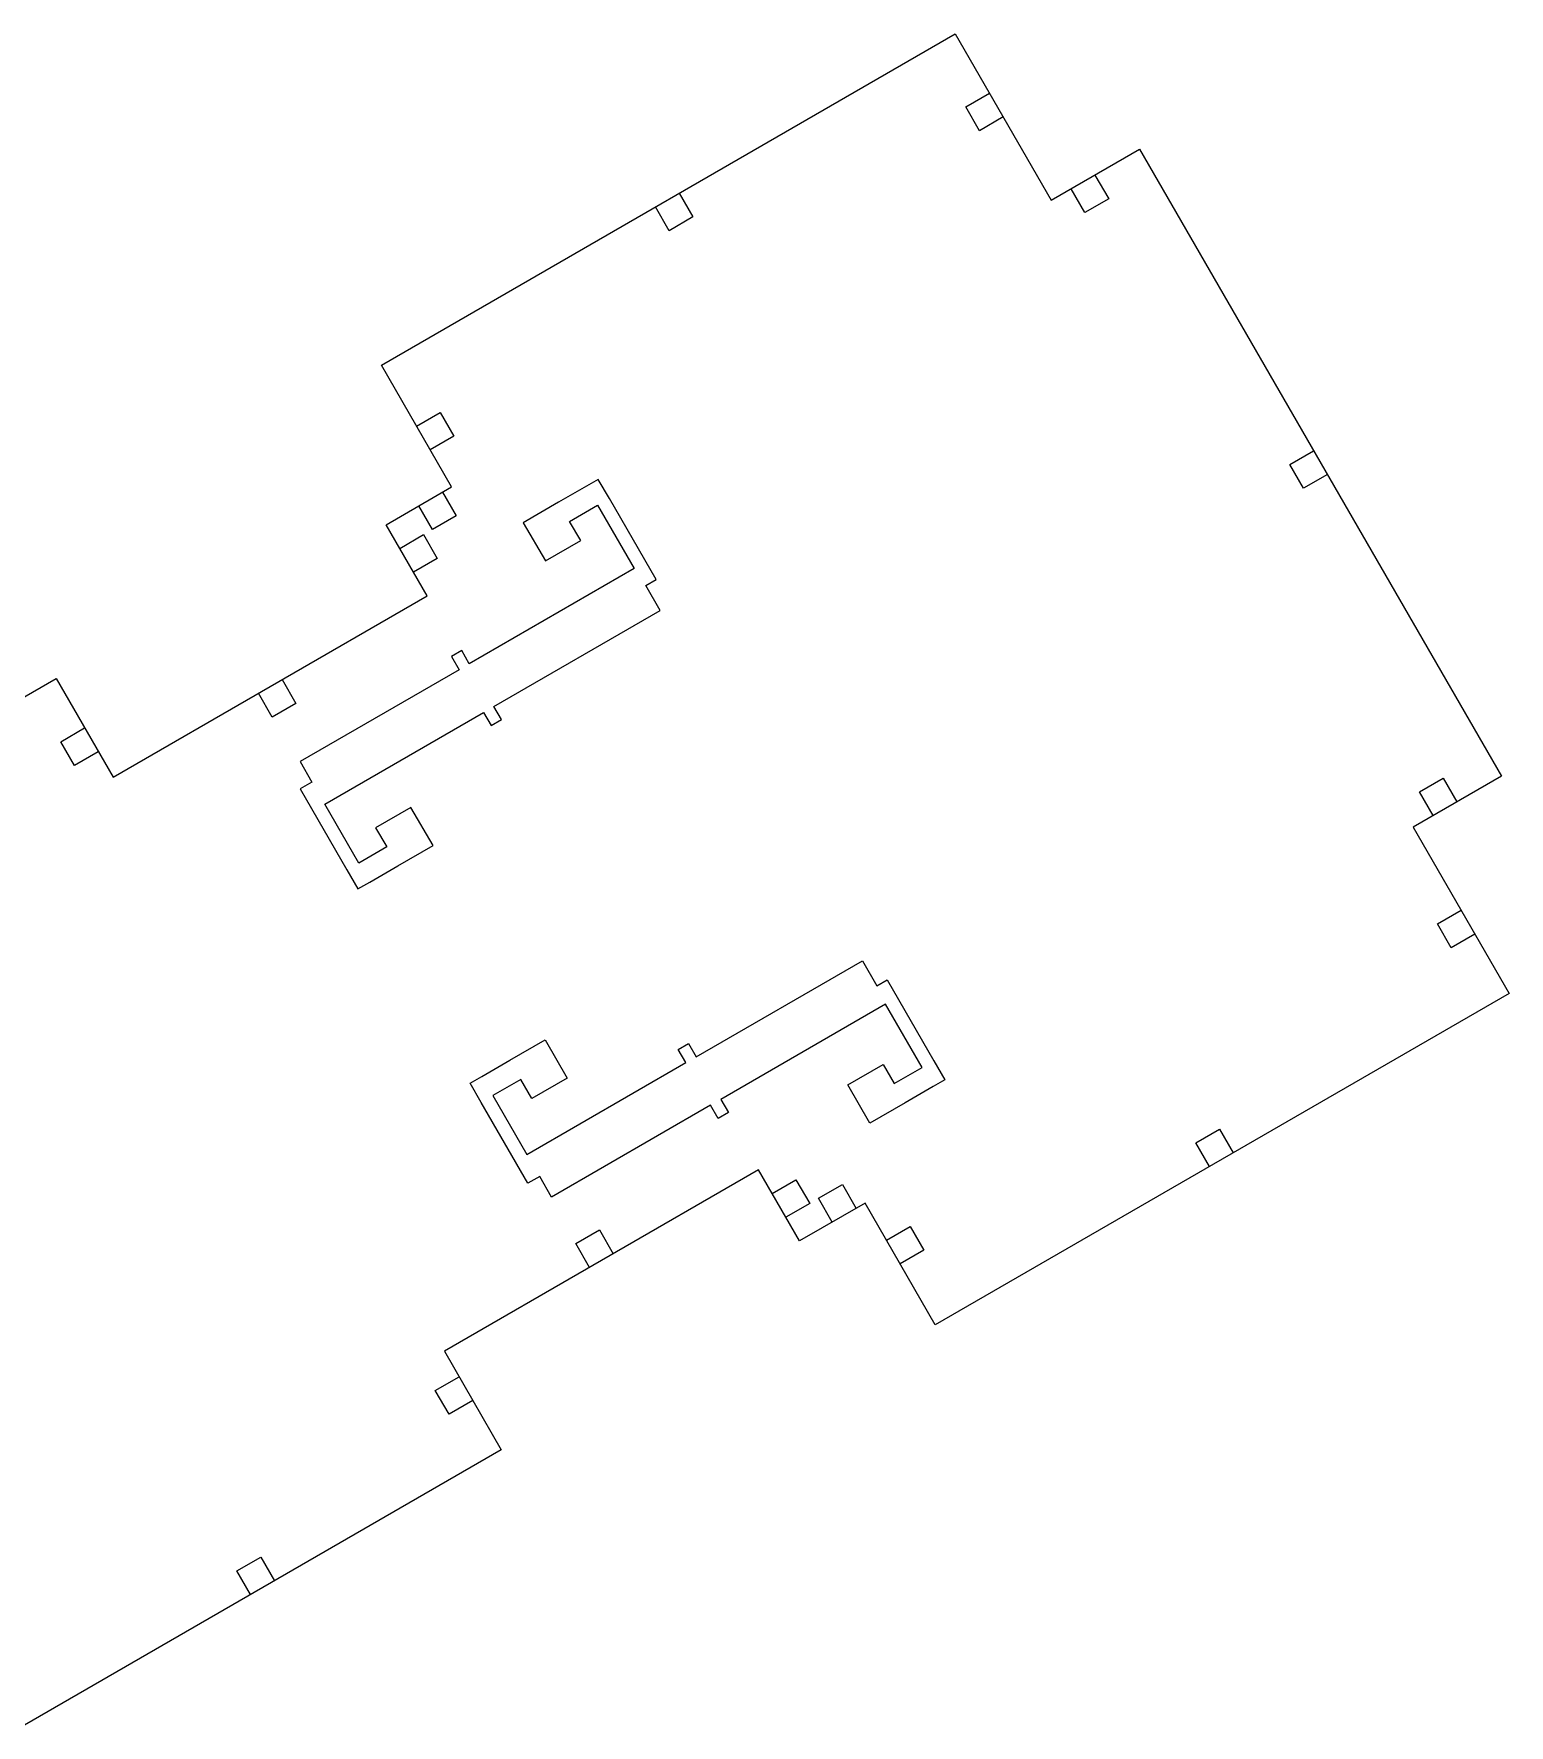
# Model space of a CAD drawing. Header units: millimetres. Extents: x -302 to 299, y -151 to 290.
# Drawn here: x 46.4 to 299.1, y -151.2 to 138.4 of the extents above; entities that cross this region are included whole.
import ezdxf

# ---------------------------------------------------------------- set-up
doc = ezdxf.new("R2010")
doc.units = ezdxf.units.MM
doc.header["$MEASUREMENT"] = 0
doc.layers.add('Layer 1', color=7, linetype='Continuous')

msp = doc.modelspace()

# ---------------------------------------------------------------- linework, layer by layer
at = {"layer": 'Layer 1', "lineweight": 9}
for points, knots in [([(117.956, 60.8266), (117.956, 60.8266), (106.7401, 54.3514), (106.7401, 54.3514), (106.7401, 54.3514), (106.7401, 54.3514), (113.7731, 42.1693), (113.7731, 42.1693), (113.7731, 42.1693), (113.7731, 42.1693), (59.9607, 11.1008), (59.9607, 11.1008), (59.9607, 11.1008), (59.9607, 11.1008), (50.211, 27.9872), (50.211, 27.9872), (50.211, 27.9872), (50.211, 27.9872), (-31.4528, -19.1612), (-31.4528, -19.1612), (-31.4528, -19.1612), (-31.4528, -19.1612), (-19.6658, -39.5771), (-19.6658, -39.5771), (-19.6658, -39.5771), (-19.6658, -39.5771), (-38.822, -50.6367), (-38.822, -50.6367), (-38.822, -50.6367), (-38.822, -50.6367), (13.8572, -141.8795), (13.8572, -141.8795), (13.8572, -141.8795), (13.8572, -141.8795), (33.0131, -130.8199), (33.0131, -130.8199), (33.0131, -130.8199), (33.0131, -130.8199), (44.8001, -151.2355), (44.8001, -151.2355), (44.8001, -151.2355), (44.8001, -151.2355), (126.4639, -104.0868), (126.4639, -104.0868), (126.4639, -104.0868), (126.4639, -104.0868), (116.7138, -87.1996), (116.7138, -87.1996), (116.7138, -87.1996), (116.7138, -87.1996), (170.5266, -56.1305), (170.5266, -56.1305), (170.5266, -56.1305), (170.5266, -56.1305), (177.5602, -68.3126), (177.5602, -68.3126), (177.5602, -68.3126), (177.5602, -68.3126), (188.7761, -61.8374), (188.7761, -61.8374), (188.7761, -61.8374), (188.7761, -61.8374), (200.8062, -82.6739), (200.8062, -82.6739), (200.8062, -82.6739), (200.8062, -82.6739), (299.1056, -25.9207), (299.1056, -25.9207), (299.1056, -25.9207), (299.1056, -25.9207), (282.6612, 2.5611), (282.6612, 2.5611), (282.6612, 2.5611), (282.6612, 2.5611), (297.7844, 11.2924), (297.7844, 11.2924), (297.7844, 11.2924), (297.7844, 11.2924), (235.7922, 118.6659), (235.7922, 118.6659), (235.7922, 118.6659), (235.7922, 118.6659), (220.6693, 109.9347), (220.6693, 109.9347), (220.6693, 109.9347), (220.6693, 109.9347), (204.2253, 138.4162), (204.2253, 138.4162), (204.2253, 138.4162), (204.2253, 138.4162), (105.9259, 81.6631), (105.9259, 81.6631), (105.9259, 81.6631), (105.9259, 81.6631), (117.956, 60.8266), (117.956, 60.8266)], [0, 0, 0, 0, 0.04, 0.04, 0.04, 0.04, 0.08, 0.08, 0.08, 0.08, 0.12, 0.12, 0.12, 0.12, 0.16, 0.16, 0.16, 0.16, 0.2, 0.2, 0.2, 0.2, 0.24, 0.24, 0.24, 0.24, 0.28, 0.28, 0.28, 0.28, 0.32, 0.32, 0.32, 0.32, 0.36, 0.36, 0.36, 0.36, 0.4, 0.4, 0.4, 0.4, 0.44, 0.44, 0.44, 0.44, 0.48, 0.48, 0.48, 0.48, 0.52, 0.52, 0.52, 0.52, 0.56, 0.56, 0.56, 0.56, 0.6, 0.6, 0.6, 0.6, 0.64, 0.64, 0.64, 0.64, 0.68, 0.68, 0.68, 0.68, 0.72, 0.72, 0.72, 0.72, 0.76, 0.76, 0.76, 0.76, 0.8, 0.8, 0.8, 0.8, 0.84, 0.84, 0.84, 0.84, 0.88, 0.88, 0.88, 0.88, 0.92, 0.92, 0.92, 0.92, 1, 1, 1, 1]), ([(100.0296, -4.7498), (100.0296, -4.7498), (92.0257, 9.1122), (92.0257, 9.1122), (92.0257, 9.1122), (92.0257, 9.1122), (94.0426, 10.2768), (94.0426, 10.2768), (94.0426, 10.2768), (94.0426, 10.2768), (92.0053, 13.8059), (92.0053, 13.8059), (92.0053, 13.8059), (92.0053, 13.8059), (119.2263, 29.5218), (119.2263, 29.5218), (119.2263, 29.5218), (119.2263, 29.5218), (117.9168, 31.7902), (117.9168, 31.7902), (117.9168, 31.7902), (117.9168, 31.7902), (119.6814, 32.809), (119.6814, 32.809), (119.6814, 32.809), (119.6814, 32.809), (120.9909, 30.541), (120.9909, 30.541), (120.9909, 30.541), (120.9909, 30.541), (149.2202, 46.839), (149.2202, 46.839), (149.2202, 46.839), (149.2202, 46.839), (142.963, 57.677), (142.963, 57.677), (142.963, 57.677), (142.963, 57.677), (138.174, 54.9123), (138.174, 54.9123), (138.174, 54.9123), (138.174, 54.9123), (140.0656, 51.6357), (140.0656, 51.6357), (140.0656, 51.6357), (140.0656, 51.6357), (134.0169, 48.1432), (134.0169, 48.1432), (134.0169, 48.1432), (134.0169, 48.1432), (130.2333, 54.6964), (130.2333, 54.6964), (130.2333, 54.6964), (130.2333, 54.6964), (136.2824, 58.1886), (136.2824, 58.1886), (136.2824, 58.1886), (136.2824, 58.1886), (141.071, 60.9536), (141.071, 60.9536), (141.071, 60.9536), (141.071, 60.9536), (143.0879, 62.1178), (143.0879, 62.1178), (143.0879, 62.1178), (143.0879, 62.1178), (144.9794, 58.8409), (144.9794, 58.8409), (144.9794, 58.8409), (144.9794, 58.8409), (152.9829, 44.9785), (152.9829, 44.9785), (152.9829, 44.9785), (152.9829, 44.9785), (151.219, 43.9596), (151.219, 43.9596), (151.219, 43.9596), (151.219, 43.9596), (153.6924, 39.6751), (153.6924, 39.6751), (153.6924, 39.6751), (153.6924, 39.6751), (125.2112, 23.2311), (125.2112, 23.2311), (125.2112, 23.2311), (125.2112, 23.2311), (126.5207, 20.9628), (126.5207, 20.9628), (126.5207, 20.9628), (126.5207, 20.9628), (124.7561, 19.9446), (124.7561, 19.9446), (124.7561, 19.9446), (124.7561, 19.9446), (123.4466, 22.2126), (123.4466, 22.2126), (123.4466, 22.2126), (123.4466, 22.2126), (96.2256, 6.496), (96.2256, 6.496), (96.2256, 6.496), (96.2256, 6.496), (102.0464, -3.5853), (102.0464, -3.5853), (102.0464, -3.5853), (102.0464, -3.5853), (106.835, -0.8213), (106.835, -0.8213), (106.835, -0.8213), (106.835, -0.8213), (104.9438, 2.4557), (104.9438, 2.4557), (104.9438, 2.4557), (104.9438, 2.4557), (110.9925, 5.9485), (110.9925, 5.9485), (110.9925, 5.9485), (110.9925, 5.9485), (114.776, -0.6047), (114.776, -0.6047), (114.776, -0.6047), (114.776, -0.6047), (108.7269, -4.0972), (108.7269, -4.0972), (108.7269, -4.0972), (108.7269, -4.0972), (103.938, -6.8622), (103.938, -6.8622), (103.938, -6.8622), (103.938, -6.8622), (101.9215, -8.0264), (101.9215, -8.0264), (101.9215, -8.0264), (101.9215, -8.0264), (100.0296, -4.7498), (100.0296, -4.7498)], [0, 0, 0, 0, 0.02857143, 0.02857143, 0.02857143, 0.02857143, 0.05714286, 0.05714286, 0.05714286, 0.05714286, 0.08571429, 0.08571429, 0.08571429, 0.08571429, 0.11428571, 0.11428571, 0.11428571, 0.11428571, 0.14285714, 0.14285714, 0.14285714, 0.14285714, 0.17142857, 0.17142857, 0.17142857, 0.17142857, 0.2, 0.2, 0.2, 0.2, 0.22857143, 0.22857143, 0.22857143, 0.22857143, 0.25714286, 0.25714286, 0.25714286, 0.25714286, 0.28571429, 0.28571429, 0.28571429, 0.28571429, 0.31428571, 0.31428571, 0.31428571, 0.31428571, 0.34285714, 0.34285714, 0.34285714, 0.34285714, 0.37142857, 0.37142857, 0.37142857, 0.37142857, 0.4, 0.4, 0.4, 0.4, 0.42857143, 0.42857143, 0.42857143, 0.42857143, 0.45714286, 0.45714286, 0.45714286, 0.45714286, 0.48571429, 0.48571429, 0.48571429, 0.48571429, 0.51428571, 0.51428571, 0.51428571, 0.51428571, 0.54285714, 0.54285714, 0.54285714, 0.54285714, 0.57142857, 0.57142857, 0.57142857, 0.57142857, 0.6, 0.6, 0.6, 0.6, 0.62857143, 0.62857143, 0.62857143, 0.62857143, 0.65714286, 0.65714286, 0.65714286, 0.65714286, 0.68571429, 0.68571429, 0.68571429, 0.68571429, 0.71428571, 0.71428571, 0.71428571, 0.71428571, 0.74285714, 0.74285714, 0.74285714, 0.74285714, 0.77142857, 0.77142857, 0.77142857, 0.77142857, 0.8, 0.8, 0.8, 0.8, 0.82857143, 0.82857143, 0.82857143, 0.82857143, 0.85714286, 0.85714286, 0.85714286, 0.85714286, 0.88571429, 0.88571429, 0.88571429, 0.88571429, 0.91428571, 0.91428571, 0.91428571, 0.91428571, 0.94285714, 0.94285714, 0.94285714, 0.94285714, 1, 1, 1, 1]), ([(123.0221, -44.5736), (123.0221, -44.5736), (131.026, -58.4363), (131.026, -58.4363), (131.026, -58.4363), (131.026, -58.4363), (133.0421, -57.2722), (133.0421, -57.2722), (133.0421, -57.2722), (133.0421, -57.2722), (135.0797, -60.8007), (135.0797, -60.8007), (135.0797, -60.8007), (135.0797, -60.8007), (162.3008, -45.0844), (162.3008, -45.0844), (162.3008, -45.0844), (162.3008, -45.0844), (163.6106, -47.3531), (163.6106, -47.3531), (163.6106, -47.3531), (163.6106, -47.3531), (165.3752, -46.3347), (165.3752, -46.3347), (165.3752, -46.3347), (165.3752, -46.3347), (164.0654, -44.0659), (164.0654, -44.0659), (164.0654, -44.0659), (164.0654, -44.0659), (192.2943, -27.7676), (192.2943, -27.7676), (192.2943, -27.7676), (192.2943, -27.7676), (198.5522, -38.606), (198.5522, -38.606), (198.5522, -38.606), (198.5522, -38.606), (193.7629, -41.3711), (193.7629, -41.3711), (193.7629, -41.3711), (193.7629, -41.3711), (191.8713, -38.0941), (191.8713, -38.0941), (191.8713, -38.0941), (191.8713, -38.0941), (185.8222, -41.5863), (185.8222, -41.5863), (185.8222, -41.5863), (185.8222, -41.5863), (189.6058, -48.1398), (189.6058, -48.1398), (189.6058, -48.1398), (189.6058, -48.1398), (195.6548, -44.6473), (195.6548, -44.6473), (195.6548, -44.6473), (195.6548, -44.6473), (200.4438, -41.8822), (200.4438, -41.8822), (200.4438, -41.8822), (200.4438, -41.8822), (202.4603, -40.7181), (202.4603, -40.7181), (202.4603, -40.7181), (202.4603, -40.7181), (200.5683, -37.4415), (200.5683, -37.4415), (200.5683, -37.4415), (200.5683, -37.4415), (192.5649, -23.5791), (192.5649, -23.5791), (192.5649, -23.5791), (192.5649, -23.5791), (190.8006, -24.5975), (190.8006, -24.5975), (190.8006, -24.5975), (190.8006, -24.5975), (188.3266, -20.3127), (188.3266, -20.3127), (188.3266, -20.3127), (188.3266, -20.3127), (159.8451, -36.7567), (159.8451, -36.7567), (159.8451, -36.7567), (159.8451, -36.7567), (158.5356, -34.488), (158.5356, -34.488), (158.5356, -34.488), (158.5356, -34.488), (156.771, -35.5068), (156.771, -35.5068), (156.771, -35.5068), (156.771, -35.5068), (158.0805, -37.7752), (158.0805, -37.7752), (158.0805, -37.7752), (158.0805, -37.7752), (130.8594, -53.4915), (130.8594, -53.4915), (130.8594, -53.4915), (130.8594, -53.4915), (125.0386, -43.4091), (125.0386, -43.4091), (125.0386, -43.4091), (125.0386, -43.4091), (129.8276, -40.6443), (129.8276, -40.6443), (129.8276, -40.6443), (129.8276, -40.6443), (131.7192, -43.9209), (131.7192, -43.9209), (131.7192, -43.9209), (131.7192, -43.9209), (137.7686, -40.4288), (137.7686, -40.4288), (137.7686, -40.4288), (137.7686, -40.4288), (133.9847, -33.8756), (133.9847, -33.8756), (133.9847, -33.8756), (133.9847, -33.8756), (127.936, -37.3677), (127.936, -37.3677), (127.936, -37.3677), (127.936, -37.3677), (123.147, -40.1328), (123.147, -40.1328), (123.147, -40.1328), (123.147, -40.1328), (121.1305, -41.2973), (121.1305, -41.2973), (121.1305, -41.2973), (121.1305, -41.2973), (123.0221, -44.5736), (123.0221, -44.5736)], [0, 0, 0, 0, 0.02857143, 0.02857143, 0.02857143, 0.02857143, 0.05714286, 0.05714286, 0.05714286, 0.05714286, 0.08571429, 0.08571429, 0.08571429, 0.08571429, 0.11428571, 0.11428571, 0.11428571, 0.11428571, 0.14285714, 0.14285714, 0.14285714, 0.14285714, 0.17142857, 0.17142857, 0.17142857, 0.17142857, 0.2, 0.2, 0.2, 0.2, 0.22857143, 0.22857143, 0.22857143, 0.22857143, 0.25714286, 0.25714286, 0.25714286, 0.25714286, 0.28571429, 0.28571429, 0.28571429, 0.28571429, 0.31428571, 0.31428571, 0.31428571, 0.31428571, 0.34285714, 0.34285714, 0.34285714, 0.34285714, 0.37142857, 0.37142857, 0.37142857, 0.37142857, 0.4, 0.4, 0.4, 0.4, 0.42857143, 0.42857143, 0.42857143, 0.42857143, 0.45714286, 0.45714286, 0.45714286, 0.45714286, 0.48571429, 0.48571429, 0.48571429, 0.48571429, 0.51428571, 0.51428571, 0.51428571, 0.51428571, 0.54285714, 0.54285714, 0.54285714, 0.54285714, 0.57142857, 0.57142857, 0.57142857, 0.57142857, 0.6, 0.6, 0.6, 0.6, 0.62857143, 0.62857143, 0.62857143, 0.62857143, 0.65714286, 0.65714286, 0.65714286, 0.65714286, 0.68571429, 0.68571429, 0.68571429, 0.68571429, 0.71428571, 0.71428571, 0.71428571, 0.71428571, 0.74285714, 0.74285714, 0.74285714, 0.74285714, 0.77142857, 0.77142857, 0.77142857, 0.77142857, 0.8, 0.8, 0.8, 0.8, 0.82857143, 0.82857143, 0.82857143, 0.82857143, 0.85714286, 0.85714286, 0.85714286, 0.85714286, 0.88571429, 0.88571429, 0.88571429, 0.88571429, 0.91428571, 0.91428571, 0.91428571, 0.91428571, 0.94285714, 0.94285714, 0.94285714, 0.94285714, 1, 1, 1, 1])]:
    msp.add_open_spline(points, degree=3, knots=knots, dxfattribs=at)
at = {"layer": 'Layer 1', "color": 250, "lineweight": 9}
for points in [[(212.4472, 124.1757), (212.4472, 124.1757), (208.3778, 121.8262), (208.3778, 121.8262), (208.3778, 121.8262), (208.3778, 121.8262), (206.0283, 125.8956), (206.0283, 125.8956), (206.0283, 125.8956), (206.0283, 125.8956), (210.0977, 128.2451), (210.0977, 128.2451)], [(228.1619, 114.2224), (228.1619, 114.2224), (230.5114, 110.1529), (230.5114, 110.1529), (230.5114, 110.1529), (230.5114, 110.1529), (226.4419, 107.8034), (226.4419, 107.8034), (226.4419, 107.8034), (226.4419, 107.8034), (224.0924, 111.8729), (224.0924, 111.8729)], [(156.9498, 111.1233), (156.9498, 111.1233), (159.2993, 107.0539), (159.2993, 107.0539), (159.2993, 107.0539), (159.2993, 107.0539), (155.2298, 104.7044), (155.2298, 104.7044), (155.2298, 104.7044), (155.2298, 104.7044), (152.8803, 108.7738), (152.8803, 108.7738)], [(111.9411, 71.2449), (111.9411, 71.2449), (116.0105, 73.5944), (116.0105, 73.5944), (116.0105, 73.5944), (116.0105, 73.5944), (118.36, 69.525), (118.36, 69.525), (118.36, 69.525), (118.36, 69.525), (114.2906, 67.1755), (114.2906, 67.1755)], [(267.963, 62.9444), (267.963, 62.9444), (263.8935, 60.5949), (263.8935, 60.5949), (263.8935, 60.5949), (263.8935, 60.5949), (261.544, 64.6644), (261.544, 64.6644), (261.544, 64.6644), (261.544, 64.6644), (265.6135, 67.0139), (265.6135, 67.0139)], [(116.4174, 59.9384), (116.4174, 59.9384), (118.7669, 55.8689), (118.7669, 55.8689), (118.7669, 55.8689), (118.7669, 55.8689), (114.6974, 53.5194), (114.6974, 53.5194), (114.6974, 53.5194), (114.6974, 53.5194), (112.3479, 57.5889), (112.3479, 57.5889)], [(109.0806, 50.2973), (109.0806, 50.2973), (113.15, 52.6468), (113.15, 52.6468), (113.15, 52.6468), (113.15, 52.6468), (115.4995, 48.5774), (115.4995, 48.5774), (115.4995, 48.5774), (115.4995, 48.5774), (111.4301, 46.2279), (111.4301, 46.2279)], [(88.923, 27.8265), (88.923, 27.8265), (91.2725, 23.7571), (91.2725, 23.7571), (91.2725, 23.7571), (91.2725, 23.7571), (87.2031, 21.4076), (87.2031, 21.4076), (87.2031, 21.4076), (87.2031, 21.4076), (84.8536, 25.477), (84.8536, 25.477)], [(57.435, 15.4749), (57.435, 15.4749), (53.3656, 13.1254), (53.3656, 13.1254), (53.3656, 13.1254), (53.3656, 13.1254), (51.0161, 17.1949), (51.0161, 17.1949), (51.0161, 17.1949), (51.0161, 17.1949), (55.0855, 19.5444), (55.0855, 19.5444)], [(286.068, 4.528), (286.068, 4.528), (283.7185, 8.5975), (283.7185, 8.5975), (283.7185, 8.5975), (283.7185, 8.5975), (287.7879, 10.947), (287.7879, 10.947), (287.7879, 10.947), (287.7879, 10.947), (290.1374, 6.8775), (290.1374, 6.8775)], [(293.2327, -15.7494), (293.2327, -15.7494), (289.1632, -18.0989), (289.1632, -18.0989), (289.1632, -18.0989), (289.1632, -18.0989), (286.8137, -14.0294), (286.8137, -14.0294), (286.8137, -14.0294), (286.8137, -14.0294), (290.8832, -11.6799), (290.8832, -11.6799)], [(247.7611, -55.5645), (247.7611, -55.5645), (245.4116, -51.495), (245.4116, -51.495), (245.4116, -51.495), (245.4116, -51.495), (249.4811, -49.1455), (249.4811, -49.1455), (249.4811, -49.1455), (249.4811, -49.1455), (251.8306, -53.215), (251.8306, -53.215)], [(172.8701, -60.1888), (172.8701, -60.1888), (176.9395, -57.8393), (176.9395, -57.8393), (176.9395, -57.8393), (176.9395, -57.8393), (179.289, -61.9087), (179.289, -61.9087), (179.289, -61.9087), (179.289, -61.9087), (175.2196, -64.2582), (175.2196, -64.2582)], [(183.1679, -65.075), (183.1679, -65.075), (180.8184, -61.0056), (180.8184, -61.0056), (180.8184, -61.0056), (180.8184, -61.0056), (184.8879, -58.6561), (184.8879, -58.6561), (184.8879, -58.6561), (184.8879, -58.6561), (187.2374, -62.7255), (187.2374, -62.7255)], [(141.5854, -72.8397), (141.5854, -72.8397), (139.2359, -68.7702), (139.2359, -68.7702), (139.2359, -68.7702), (139.2359, -68.7702), (143.3053, -66.4207), (143.3053, -66.4207), (143.3053, -66.4207), (143.3053, -66.4207), (145.6548, -70.4902), (145.6548, -70.4902)], [(192.4416, -68.1862), (192.4416, -68.1862), (196.5111, -65.8367), (196.5111, -65.8367), (196.5111, -65.8367), (196.5111, -65.8367), (198.8606, -69.9062), (198.8606, -69.9062), (198.8606, -69.9062), (198.8606, -69.9062), (194.7911, -72.2557), (194.7911, -72.2557)], [(121.5888, -95.6432), (121.5888, -95.6432), (117.5193, -97.9927), (117.5193, -97.9927), (117.5193, -97.9927), (117.5193, -97.9927), (115.1698, -93.9233), (115.1698, -93.9233), (115.1698, -93.9233), (115.1698, -93.9233), (119.2393, -91.5738), (119.2393, -91.5738)], [(83.5365, -128.8709), (83.5365, -128.8709), (81.187, -124.8014), (81.187, -124.8014), (81.187, -124.8014), (81.187, -124.8014), (85.2564, -122.4519), (85.2564, -122.4519), (85.2564, -122.4519), (85.2564, -122.4519), (87.6059, -126.5214), (87.6059, -126.5214)]]:
    msp.add_open_spline(points, degree=3, knots=[0, 0, 0, 0, 0.25, 0.25, 0.25, 0.25, 0.5, 0.5, 0.5, 0.5, 1, 1, 1, 1], dxfattribs=at)

doc.saveas('drawing.dxf')
